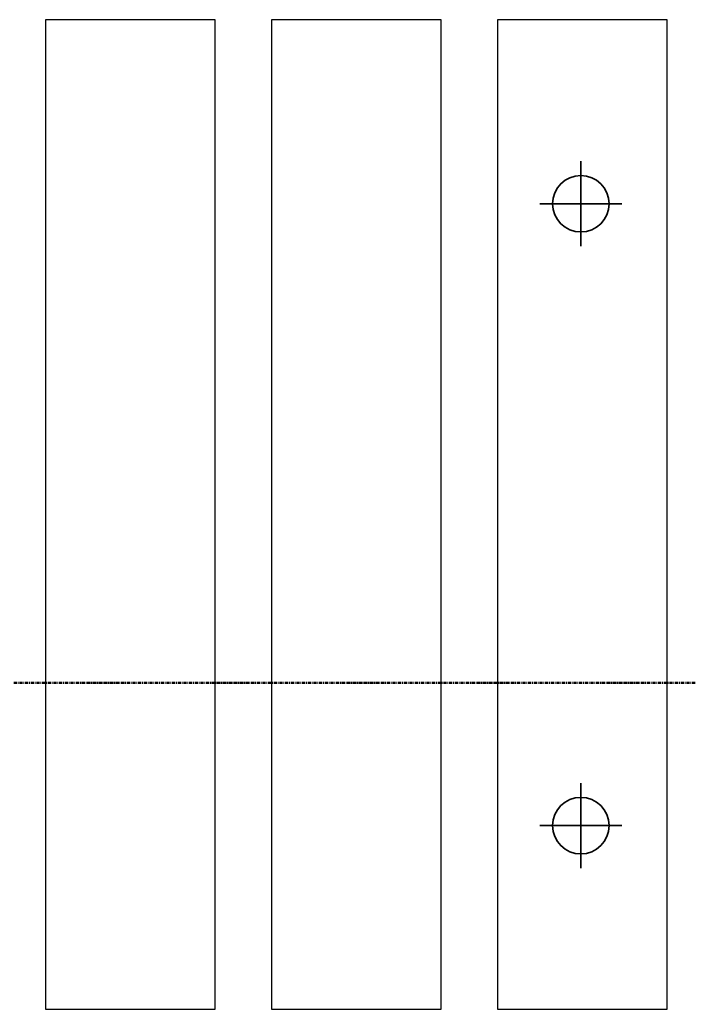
# Model space of a CAD drawing. Header units: millimetres. Extents: x -920231 to -841213, y -17301 to 22361.
# Drawn here: x -852060 to -850875, y -2165 to -415 of the extents above; entities that cross this region are included whole.
import ezdxf
from ezdxf.xclip import XClip

# ---------------------------------------------------------------- set-up
doc = ezdxf.new("R2010")
doc.units = ezdxf.units.MM
doc.header["$XCLIPFRAME"] = 0
doc.linetypes.add('DPA_Grid _ Level 100', pattern=[10, 5.5, -1.6, 1.3, -1.6])
doc.layers.add('000 - WIPEOUT', color=250, linetype='Continuous')
doc.layers.add('A11_ALU.SOLID SHEET', color=2, linetype='Continuous')
for name, color, linetype, lineweight in [('A-DETL-GENF', 2, 'Continuous', 35), ('E-LITE-EQPM', 2, 'Continuous', 35), ('G-ANNO-SECL', 3, 'Continuous', 9)]:
    doc.layers.add(name, color=color, linetype=linetype, lineweight=lineweight)

# ---------------------------------------------------------------- blocks, each defined once
blk = doc.blocks.new('*U1937')
at = {"color": 3}
for points in [[(-875, -10450), (875, -10450), (875, -10750), (-875, -10750)], [(-875, -10850), (875, -10850), (875, -11150), (-875, -11150)], [(-875, -11250), (875, -11250), (875, -11550), (-875, -11550)]]:
    blk.add_wipeout(points, dxfattribs=at).dxf.layer = '000 - WIPEOUT'
at = {"layer": 'A11_ALU.SOLID SHEET', "color": 0, "linetype": 'ByBlock'}
for points in [[(-875, -10750), (875, -10750), (875, -10450), (-875, -10450)], [(-875, -11150), (875, -11150), (875, -10850), (-875, -10850)], [(-875, -11550), (875, -11550), (875, -11250), (-875, -11250)]]:
    blk.add_lwpolyline(points, close=True, dxfattribs=at)
blk = doc.blocks.new('*U1969')
at = {"layer": 'A11_ALU.SOLID SHEET', "linetype": 'ByBlock', "rotation": 90}
blk.add_blockref('*U1937', (-117782, -4869.5), dxfattribs=at)
blk = doc.blocks.new('LGF_DL_SAA_LowPower_DL1a - LGF_DL_SAA_LowPower_DL1a-8832329-4130-01 MULTI-PURPOSE LEVEL - REFLECTED CEILING PLAN')
at = {"layer": 'A-DETL-GENF'}
for p, q in [((0, 75), (0, -75)), ((72.5, 0), (-72.5, 0))]:
    blk.add_line(p, q, dxfattribs=at)
blk.add_circle((0, 0), 50, dxfattribs=at)
blk = doc.blocks.new('C-1-PP19-AR-4130-01-B_20250829-225100_EXLIGHT')
at = {"layer": 'E-LITE-EQPM', "extrusion": (0, 0, -1), "rotation": 180}
for p in [(106384.9, -4319.8), (106384.9, -5419.8)]:
    blk.add_blockref('LGF_DL_SAA_LowPower_DL1a - LGF_DL_SAA_LowPower_DL1a-8832329-4130-01 MULTI-PURPOSE LEVEL - REFLECTED CEILING PLAN', p, dxfattribs=at)

msp = doc.modelspace()

# ---------------------------------------------------------------- block references
ref = msp.add_blockref('*U1969', (-744682.4, 3579))
XClip(ref).set_block_clipping_path([(-170955.001718735, -20880.0077451951), (-101425.4223389953, 14393.0014498747)])

# ---------------------------------------------------------------- next in the draw order: linework, layer by layer
at = {"layer": 'G-ANNO-SECL', "linetype": 'DPA_Grid _ Level 100', "lineweight": 50}
msp.add_line((-918400.4, -1588.3), (-844562.2, -1588.3), dxfattribs=at)

# ---------------------------------------------------------------- next in the draw order: block references
ref = msp.add_blockref('C-1-PP19-AR-4130-01-B_20250829-225100_EXLIGHT', (-744682.4, 3579))
XClip(ref).set_block_clipping_path([(-170955.001718735, -20880.0077451951), (-101425.4223389953, 14393.0014498747)])

doc.saveas('drawing.dxf')
